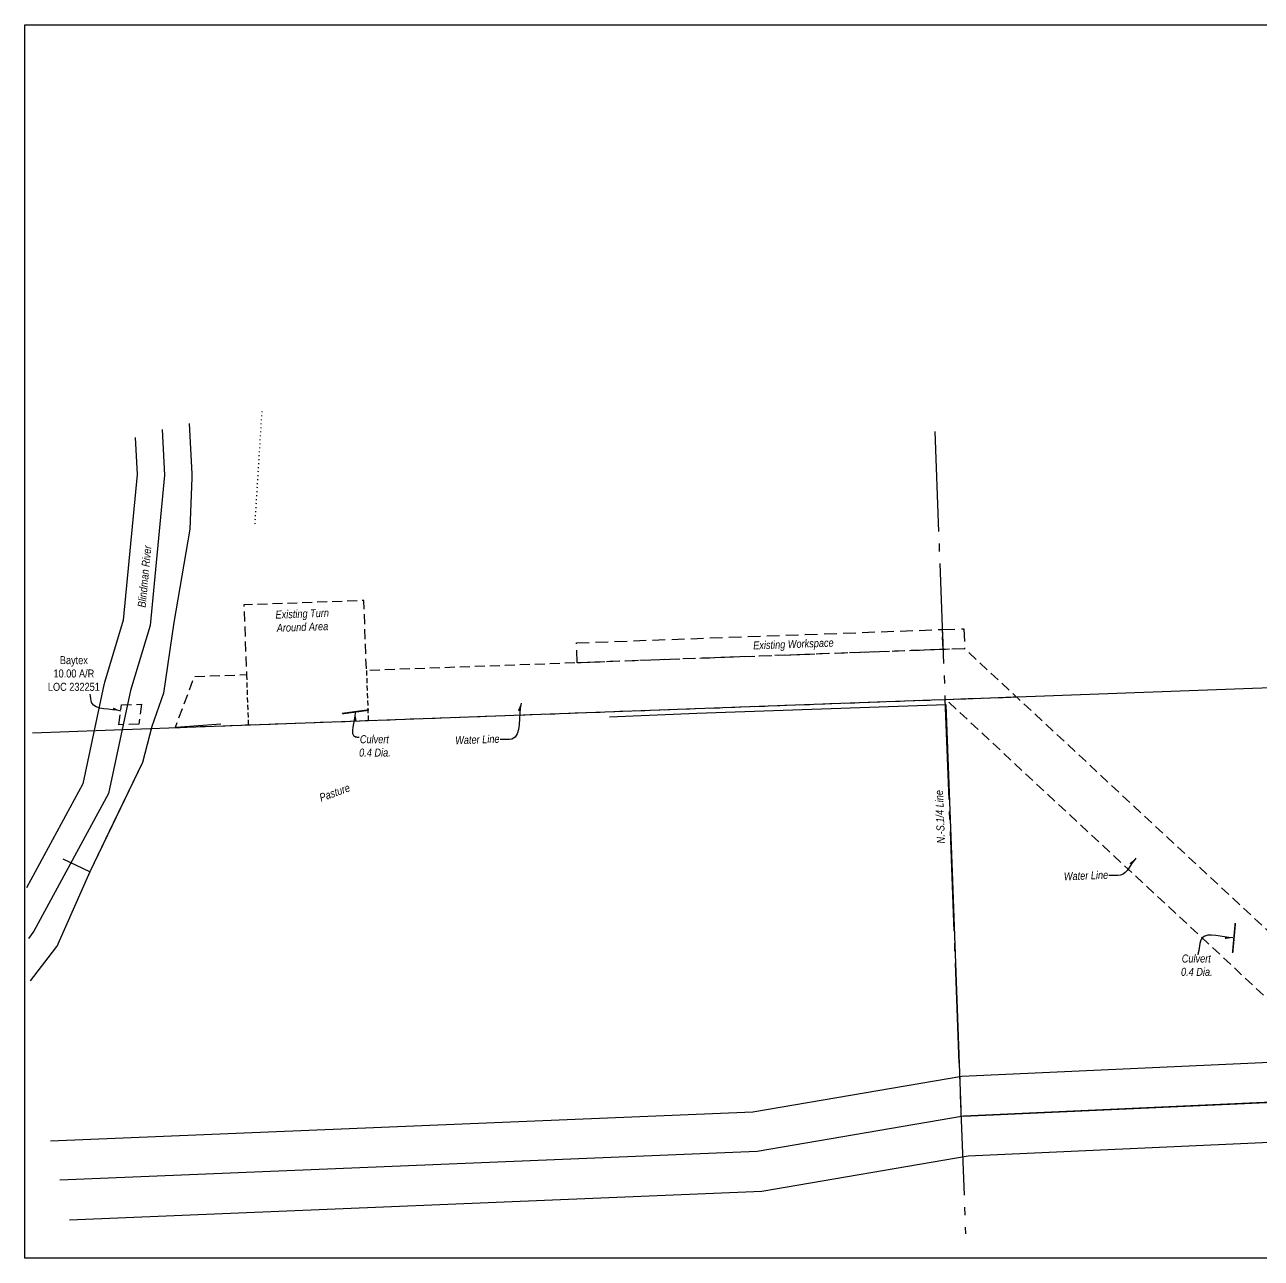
# Model space of a CAD drawing. Extents: x 675871 to 683768, y 5840752 to 5846139.
# Drawn here: x 680137 to 681682, y 5840874 to 5842416 of the extents above; entities that cross this region are included whole.
import ezdxf
from ezdxf.enums import TextEntityAlignment as Align

# ---------------------------------------------------------------- set-up
doc = ezdxf.new("R2010")
doc.units = 0
doc.header["$LTSCALE"] = 5
for name, pattern in [('foc-ACCESSROAD', [3.75, 2.5, -1.25]), ('foc-QUARTERLINE', [33, 25, -3, 2, -3]), ('foc-TOPO', [1, 0.2, -0.8]), ('foc-TRAV', [1.875, 1.25, -0.625]), ('HIDDEN2', [4.7625, 3.175, -1.5875])]:
    doc.linetypes.add(name, pattern=pattern)
for name, color, linetype in [('AS-FENCE', 48, 'foc-FENCE'), ('AS-PHOTO', 7, 'Continuous'), ('C-AR', 13, 'foc-ACCESSROAD'), ('C-WS', 13, 'foc-ACCESSROAD'), ('F-RW', 190, 'Continuous'), ('L-QSEC', 8, 'foc-QUARTERLINE'), ('L-SEC', 7, 'Continuous'), ('P-TRAV', 4, 'foc-TRAV'), ('T-EXISTING TFA', 220, 'HIDDEN2'), ('T-GENERAL', 48, 'foc-TOPO'), ('T-SLOPE', 48, 'Continuous'), ('T-WATER', 160, 'Continuous'), ('T-WATER-T', 170, 'Continuous')]:
    doc.layers.add(name, color=color, linetype=linetype)
for name, color, linetype, lineweight in [('AS-GENERAL', 48, 'Continuous', 18), ('C-AR-T', 13, 'Continuous', 9), ('T-TEXT', 48, 'Continuous', 18)]:
    doc.layers.add(name, color=color, linetype=linetype, lineweight=lineweight)
doc.styles.add('100L', font='ARIALN.TTF', dxfattribs={"height": 11})
doc.styles.add('175L', font='ARIALN.TTF', dxfattribs={"height": 20})
doc.styles.add('80CG', font='ARIALN.TTF', dxfattribs={"height": 10})
doc.styles.add('80LS', font='ARIALNI.TTF', dxfattribs={"height": 10})
doc.styles.add('foc-LtypeFont', font='ARIALN.TTF', dxfattribs={"height": 7.35})
doc.styles.add('MtXpl_Arial_Narrow', font='ARIALNI.TTF')
doc.linetypes.add('foc-FENCE', pattern='A,10,-1,["X",foc-LtypeFont,S=0.2,R=0,X=-0.625,Y=-0.75],-1.24', length=12.24)
doc.linetypes.add('foc-TOPO-flowdirection-NOLINE', pattern='A,0,[">",foc-LtypeFont,S=0.3,R=0,X=0,Y=-0.945],-20,[">",foc-LtypeFont,S=0.3,R=0,X=0,Y=-0.945],0', length=20)
doc.dimstyles.new('Compass 5 000', dxfattribs={"dimscale": 5, "dimtxt": 9, "dimasz": 2, "dimexe": 0.2, "dimexo": 0.0625, "dimgap": 0.5, "dimtad": 0, "dimtih": 1, "dimtoh": 1, "dimzin": 0, "dimdsep": 46, "dimtxsty": '80CG', "dimcen": 0.1, "dimse1": 1, "dimse2": 1, "dimclrd": 256, "dimclrt": 256, "dimaunit": 1, "dimadec": 4, "dimazin": 0, "dimtfac": 0.06, "dimtofl": 0, "dimtmove": 0, "dimatfit": 1, "dimfxl": 0.2, "dimtolj": 1, "dimtzin": 0, "dimlwd": -1, "dimarcsym": 0})
picture_1 = doc.add_image_def('image1.jpg', size_in_pixel=(26633, 12334))

msp = doc.modelspace()

# ---------------------------------------------------------------- linework, layer by layer
at = {"layer": 'AS-FENCE', "flags": 128}
for points in [[(681307.271, 5841060.018), (681296.993, 5841346.046), (681288.388, 5841565.766), (680977.036, 5841555.138), (680867.803, 5841550.356)], [(680325.801, 5841537.713), (680382.023, 5841541.948)]]:
    msp.add_lwpolyline(points, dxfattribs=at)
at = {"layer": 'AS-GENERAL', "linetype": 'Continuous', "const_width": 2, "flags": 128}
for points in [[(680567.341, 5841559.368), (680533.733, 5841554.843)], [(681649.943, 5841293.091), (681646.546, 5841255.746)]]:
    msp.add_lwpolyline(points, dxfattribs=at)
at = {"layer": 'C-AR', "color": 255}
msp.add_lwpolyline([(680279.666, 5841541.727), (680254.682, 5841540.802), (680257.972, 5841565.624), (680282.953, 5841566.529), (680279.666, 5841541.727)], close=True, dxfattribs=at)
at = {"layer": 'C-WS', "color": 255, "flags": 128}
msp.add_lwpolyline([(681311.619, 5841635.962), (680564.061, 5841608.675), (680560.87, 5841696.107), (680410.994, 5841690.636), (680414.186, 5841603.204), (680348.636, 5841600.811), (680325.066, 5841537.416), (681288.013, 5841572.566), (681771.474, 5841122.727), (682015.038, 5841133.783), (683105.77, 5841183.432), (683092.305, 5841550.905), (683116.37, 5841576.789), (683028.938, 5841573.597), (683041.508, 5841230.553), (682012.771, 5841183.726), (682012.313, 5841196.217), (681794.842, 5841186.345), (681311.619, 5841635.962)], close=True, dxfattribs=at)
at = {"layer": 'F-RW', "color": 255}
msp.add_line((681310.236, 5841051.666), (683153.163, 5841135.503), dxfattribs=at)
at = {"layer": 'F-RW', "color": 255, "flags": 128}
for points in [[(680169.21, 5841021.027), (681046.916, 5841057.228), (681307.964, 5841101.609), (683151.07, 5841185.454), (683301.646, 5841191.224), (683303.561, 5841141.266), (683153.163, 5841135.503), (681310.236, 5841051.666), (681052.356, 5841007.728), (680181.043, 5840971.636)], [(680192.913, 5840922.09), (681058.197, 5840957.933), (681316.173, 5841001.931), (683155.256, 5841085.552), (683305.457, 5841091.308), (683303.561, 5841141.266), (683153.163, 5841135.503), (681310.236, 5841051.666), (681052.356, 5841007.728), (680181.043, 5840971.636)]]:
    msp.add_lwpolyline(points, dxfattribs=at)
at = {"layer": 'L-QSEC', "color": 255}
msp.add_line((681287.093, 5841572.542), (681312.748, 5840904.808), dxfattribs=at)
msp.add_lwpolyline([(681274.274, 5841907.311), (681287.093, 5841572.542)], dxfattribs=at)
at = {"layer": 'L-SEC', "color": 255}
for p, q in [((681287.093, 5841572.531), (683296.803, 5841645.89)), ((680146.69, 5841530.904), (681281.809, 5841572.338))]:
    msp.add_line(p, q, dxfattribs=at)
at = {"layer": 'P-TRAV', "color": 255}
for p, q in [((680414.177, 5841603.203), (680416.466, 5841540.738)), ((680564.06, 5841608.675), (680566.341, 5841546.223)), ((681288.014, 5841572.565), (681376.291, 5841575.788))]:
    msp.add_line(p, q, dxfattribs=at)
at = {"layer": 'T-EXISTING TFA', "color": 255}
for points in [[(681283.746, 5841659.959), (681310.707, 5841660.943), (681311.619, 5841635.962), (681284.702, 5841634.98)], [(681284.702, 5841634.98), (680827.462, 5841618.289), (680826.55, 5841643.27), (681283.746, 5841659.959)]]:
    msp.add_lwpolyline(points, close=True, dxfattribs=at)
at = {"layer": 'T-GENERAL', "color": 255, "flags": 128}
msp.add_lwpolyline([(680433.25, 5841932.551), (680424.462, 5841791.98)], dxfattribs=at)
at = {"layer": 'T-SLOPE', "color": 255, "flags": 128}
msp.add_lwpolyline([(680343.568, 5841785.578), (680323.501, 5841668.748), (680310.501, 5841580.351), (680295.788, 5841538.671), (680284.351, 5841493.576), (680247.728, 5841417.931), (680218.443, 5841357.291), (680185.053, 5841372.783)], dxfattribs=at)
at = {"layer": 'T-WATER', "flags": 128}
msp.add_lwpolyline([(680308.863, 5841909.842), (680311.776, 5841852.812), (680293.673, 5841664.907), (680269.234, 5841583.753), (680241.943, 5841455.098), (680148.596, 5841282.817), (680141.815, 5841273.945)], dxfattribs=at)
at = {"layer": 'T-WATER', "linetype": 'foc-TOPO-flowdirection-NOLINE', "flags": 128}
msp.add_lwpolyline([(680308.863, 5841909.842), (680311.776, 5841852.812), (680293.673, 5841664.907), (680269.234, 5841583.753), (680241.943, 5841455.098), (680148.596, 5841282.817), (680141.815, 5841273.945)], dxfattribs=at)
at = {"layer": 'T-WATER', "color": 255, "flags": 128}
for points in [[(680342.571, 5841917.574), (680345.791, 5841854.549, -0.03678894), (680345.678, 5841849.546), (680343.568, 5841785.578), (680323.501, 5841668.748), (680310.501, 5841580.351), (680295.788, 5841538.671), (680284.351, 5841493.576), (680218.443, 5841357.291), (680178.541, 5841266.592, -0.03902523), (680175.656, 5841262.136), (680144.037, 5841220.764)], [(680275.256, 5841900.13), (680277.634, 5841853.58), (680260.094, 5841671.514), (680236.622, 5841593.574, 0.02087452), (680235.916, 5841590.82), (680209.649, 5841466.988), (680139.183, 5841336.937)]]:
    msp.add_lwpolyline(points, format="xyb", dxfattribs=at)

# ---------------------------------------------------------------- texts
at = {"layer": 'C-AR-T', "color": 255, "linetype": 'Continuous', "insert": (680198.456, 5841604.909), "char_height": 9.9989, "attachment_point": 5, "style": '80CG'}
msp.add_mtext('\\A1;Baytex\\P10.00 A/R\\PLOC 232251', dxfattribs=at)
at = {"layer": 'T-TEXT', "color": 255, "linetype": 'Continuous', "style": '80LS'}
msp.add_text('Pasture', height=9.9989, rotation=20, dxfattribs=at).set_placement((680524.351, 5841456.101), align=Align.MIDDLE_CENTER)
at = {"layer": 'T-WATER-T', "insert": (680278.087, 5841688.13), "char_height": 9.99888, "attachment_point": 1, "rotation": 84.497037, "style": '100L'}
msp.add_mtext_dynamic_manual_height_columns('{\\fArial Narrow|b0|i1|c0|p34;Blindman River}', width=78.75423, gutter_width=54.994, heights=[0], dxfattribs=at)

# ---------------------------------------------------------------- pictures from other files: only their frames are drawn
at = {"layer": 'AS-PHOTO'}
image = msp.add_image(picture_1, insert=(680137.051, 5840874.096), size_in_units=(3329.125, 1541.75), dxfattribs=at)
image.dxf.flags = 7

# ---------------------------------------------------------------- leaders
at = {"layer": 'C-AR-T', "color": 255, "linetype": 'Continuous', "path_type": 1}
msp.add_leader([(680256.962, 5841558.007), (680220.643, 5841568.921), (680218.813, 5841579.325)], dimstyle='Compass 5 000', override={"dimgap": 0.5, "dimtad": 0, "dimclrd": 255}, dxfattribs=at)

# ---------------------------------------------------------------- next in the draw order: texts
at = {"layer": 'L-QSEC', "color": 255, "insert": (681277.163, 5841392.285), "char_height": 9.99888, "attachment_point": 1, "rotation": 92.242778, "style": '175L', "bg_fill": 2}
msp.add_mtext_dynamic_manual_height_columns('{\\fArial Narrow|b0|i1|c0|p34;N.-S.1/4 Line}', width=66.67572, gutter_width=50, heights=[0], dxfattribs=at)
at = {"layer": 'T-TEXT', "color": 255, "attachment_point": 1, "style": 'MtXpl_Arial_Narrow', "bg_fill": 2}
for s, insert, char_height, width, rotation in [('\\pi0.32623;Existing Turn \\P\\pi1.2879;Around Area', (680449.927, 5841683.47), 9.99888, 66.66827, 2.09052), ('\\pi0.32623;Existing Workspace', (681046.898, 5841644.961), 9.99888, 100.40256, 2.09052), ('Water Line', (680674.823, 5841526.438), 9.9989, 55.20297, 2.090492), ('Water Line', (681435.477, 5841356.377), 9.9989, 55.20297, 2.090492)]:
    msp.add_mtext(s, dxfattribs=dict(at, insert=insert, char_height=char_height, width=width, rotation=rotation))
at = {"layer": 'T-TEXT', "color": 255, "char_height": 9.99888, "width": 38.43813, "attachment_point": 1, "style": 'MtXpl_Arial_Narrow', "bg_fill": 2}
for insert in [(680554.519, 5841527.819), (681581.64, 5841253.748)]:
    msp.add_mtext('\\pi1.3766;Culvert\\P\\pi0.45582;0.4 Dia.', dxfattribs=dict(at, insert=insert))

# ---------------------------------------------------------------- next in the draw order: leaders
at = {"layer": 'T-TEXT', "color": 255, "path_type": 1}
for points in [[(680549.987, 5841555.774), (680550.546, 5841525.834), (680554.824, 5841525.223)], [(680757.314, 5841567.846), (680745.938, 5841523.032), (680731.39, 5841522.587)], [(681525.694, 5841374.08), (681506.591, 5841352.971), (681492.043, 5841352.526)], [(681646.997, 5841274.764), (681608.605, 5841274.464), (681603.056, 5841253.181)]]:
    msp.add_leader(points, dimstyle='Compass 5 000', override={"dimgap": 0.5, "dimtad": 0, "dimclrd": 255}, dxfattribs=at)

doc.saveas('drawing.dxf')
